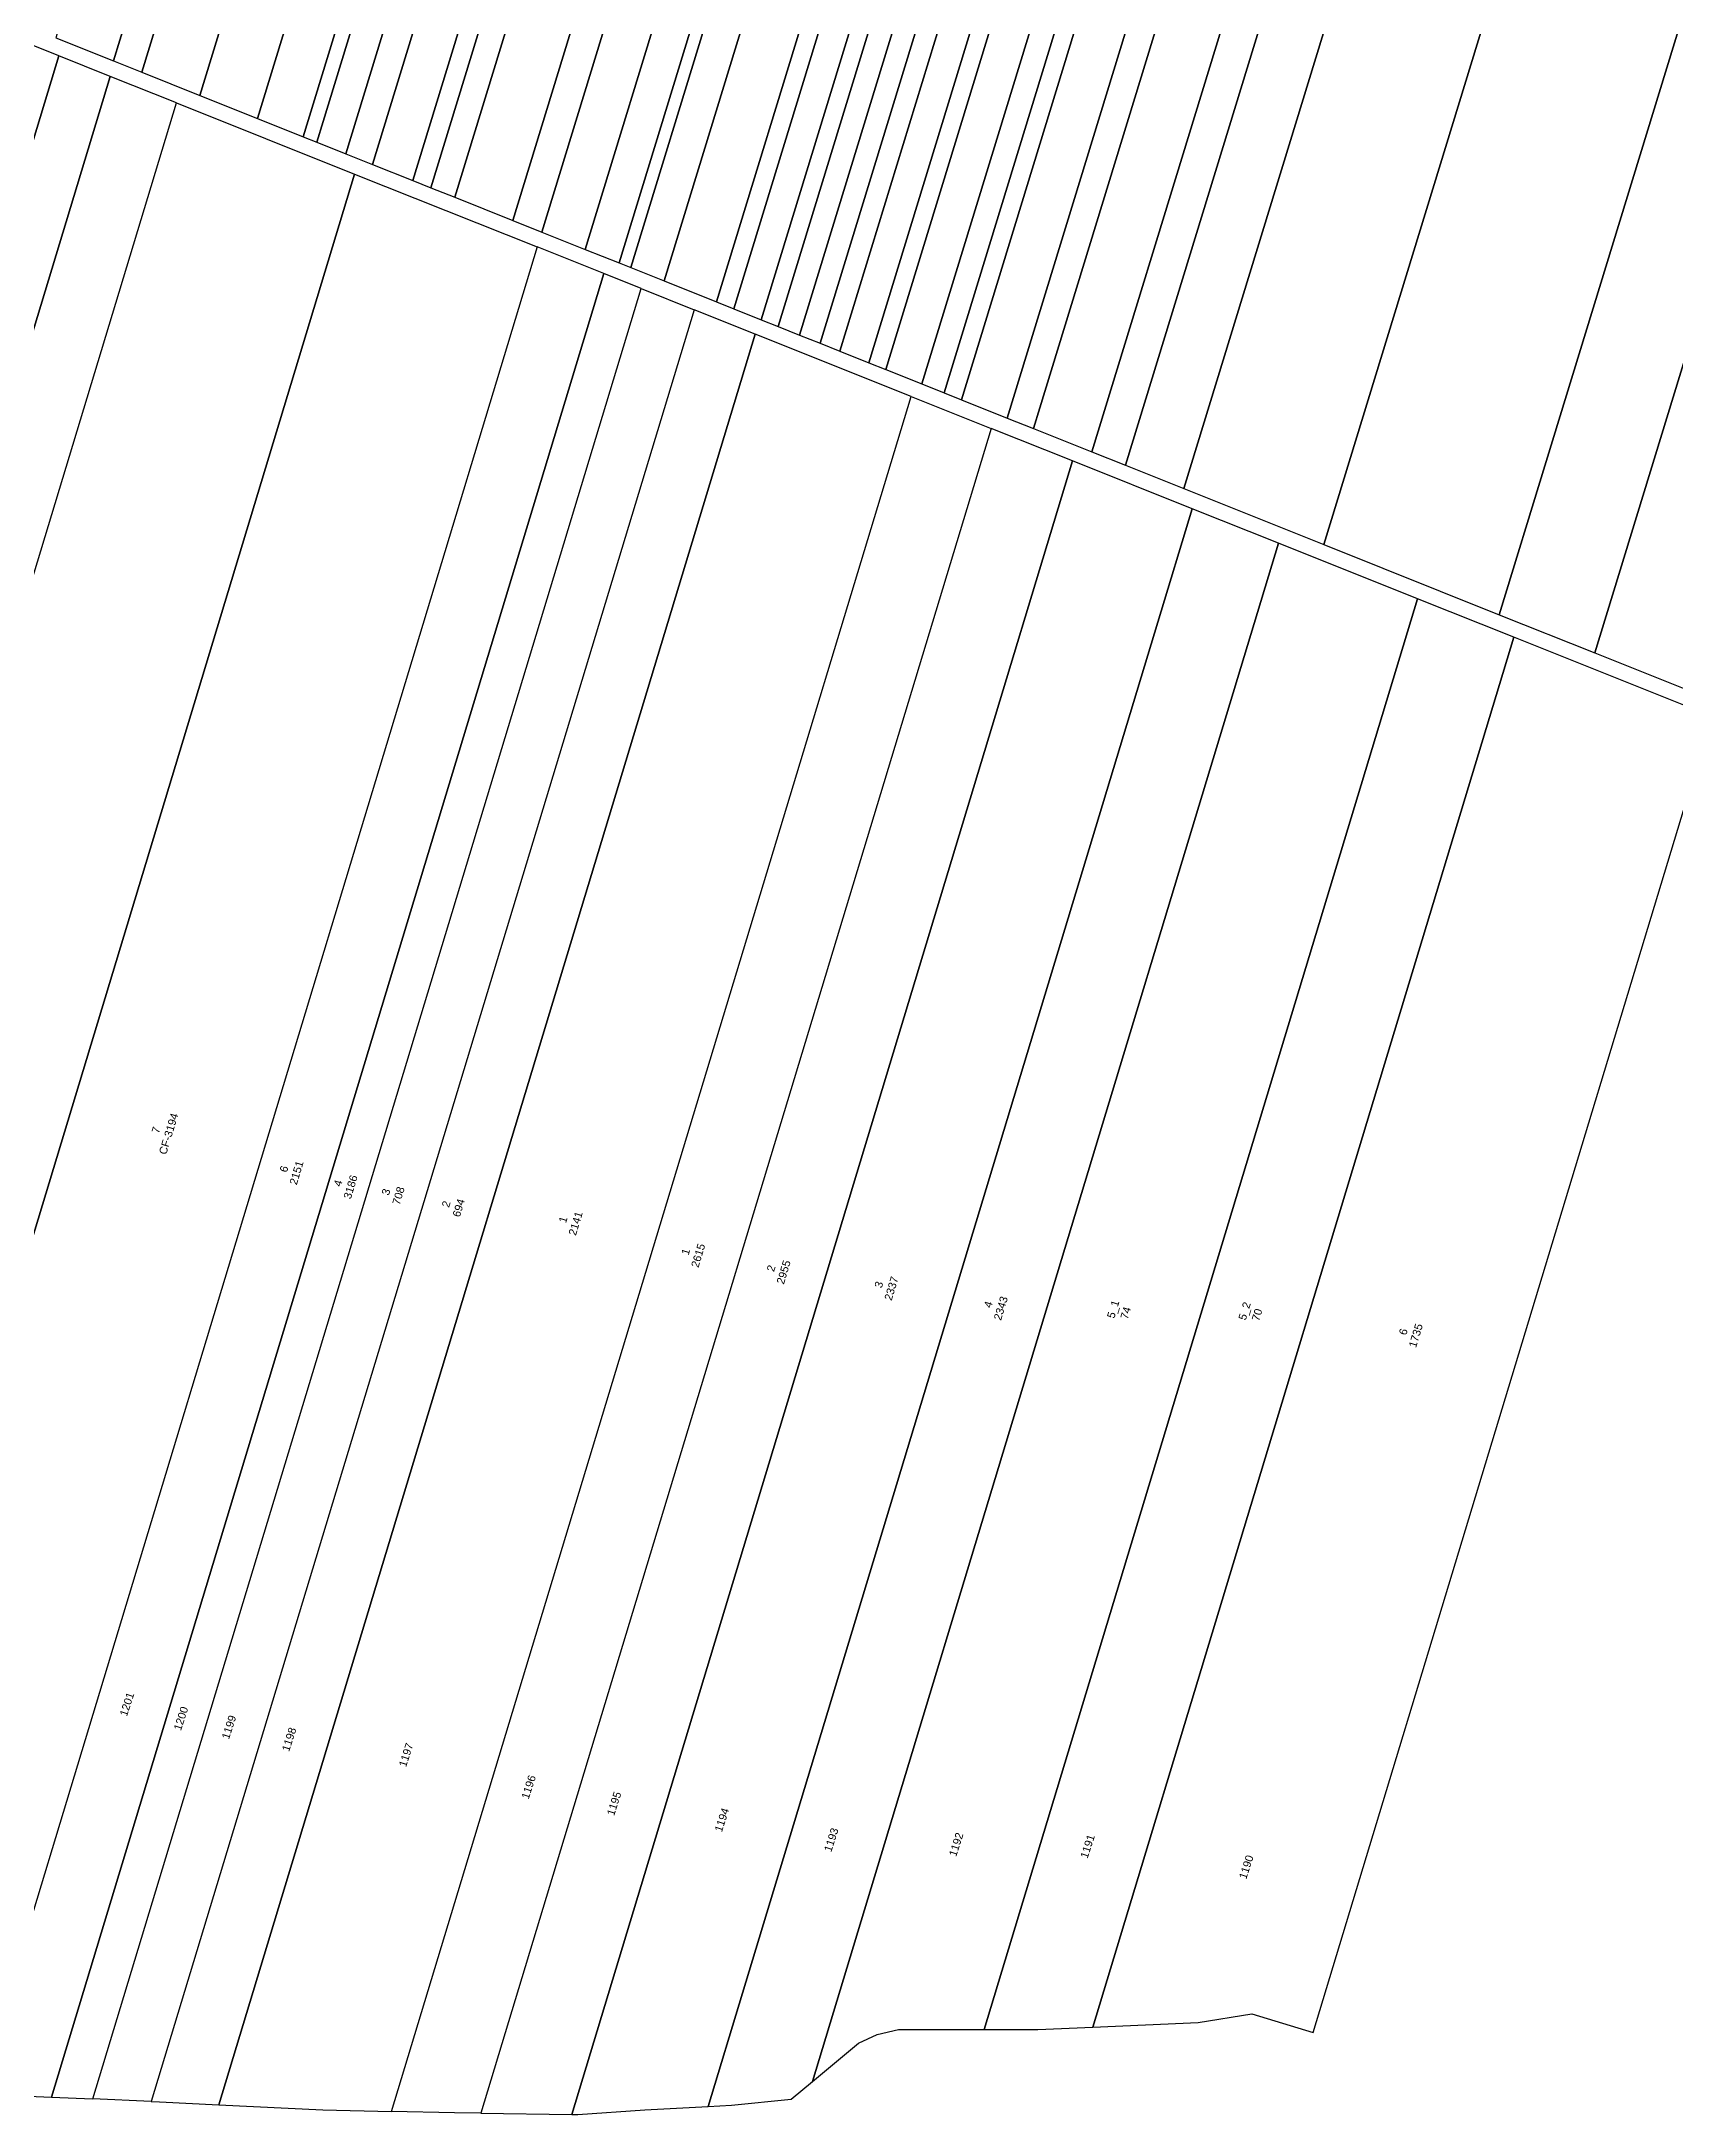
# Model space of a CAD drawing. Header units: millimetres. Extents: x 654897 to 656594, y 351646 to 354277.
# Drawn here: x 655602 to 656020, y 351684 to 352215 of the extents above; entities that cross this region are included whole.
import ezdxf
from ezdxf.enums import TextEntityAlignment as Align

# ---------------------------------------------------------------- set-up
doc = ezdxf.new("R2010")
doc.units = ezdxf.units.MM
for name, color, linetype in [('INDEX', 7, 'Continuous'), ('NrCadGeneral', 7, 'Continuous'), ('PARCELE', 7, 'Continuous'), ('TERENURI', 3, 'Continuous')]:
    doc.layers.add(name, color=color, linetype=linetype)
doc.styles.get("Standard").update_dxf_attribs({"font": 'arial.ttf'})
doc.styles.add('TIMES_NEW_ROMAN', font='arial.ttf')

msp = doc.modelspace()

# ---------------------------------------------------------------- linework, layer by layer
at = {"layer": 'TERENURI'}
for points in [[(655804.74, 352812.06), (655790.06, 352818.3), (655605.38, 352215.44), (655620.16, 352209.54)], [(655811.97, 352808.98), (655804.74, 352812.06), (655620.16, 352209.54), (655627.44, 352206.63)], [(655642.23, 352200.72), (655826.66, 352802.74), (655811.97, 352808.98), (655627.44, 352206.63)], [(655657.04, 352194.8), (655841.36, 352796.48), (655826.66, 352802.74), (655642.23, 352200.72)], [(655852.95, 352791.56), (655841.36, 352796.48), (655657.04, 352194.8), (655668.7, 352190.14)], [(655856.44, 352790.07), (655852.95, 352791.56), (655668.7, 352190.14), (655672.22, 352188.73)], [(655863.8, 352786.94), (655856.44, 352790.07), (655672.22, 352188.73), (655679.63, 352185.77)], [(655870.57, 352784.06), (655863.8, 352786.94), (655679.63, 352185.77), (655686.45, 352183.05)], [(655696.77, 352178.92), (655880.82, 352779.7), (655870.57, 352784.06), (655686.45, 352183.05)], [(655885.46, 352777.73), (655880.82, 352779.7), (655696.77, 352178.92), (655701.44, 352177.06)], [(655891.52, 352775.15), (655885.46, 352777.73), (655701.44, 352177.06), (655707.54, 352174.62)], [(655906.25, 352768.88), (655891.52, 352775.15), (655707.54, 352174.62), (655722.38, 352168.69)], [(655729.81, 352165.72), (655913.62, 352765.75), (655906.25, 352768.88), (655722.38, 352168.69)], [(655924.68, 352761.04), (655913.62, 352765.75), (655729.81, 352165.72), (655740.94, 352161.27)], [(655933.33, 352757.37), (655924.68, 352761.04), (655740.94, 352161.27), (655749.65, 352157.8)], [(655752.62, 352156.61), (655936.28, 352756.11), (655933.33, 352757.37), (655749.65, 352157.8)], [(655761.19, 352153.18), (655944.78, 352752.5), (655936.28, 352756.11), (655752.62, 352156.61)], [(655958.07, 352746.84), (655944.78, 352752.5), (655761.19, 352153.18), (655774.57, 352147.84)], [(655962.51, 352744.96), (655958.07, 352746.84), (655774.57, 352147.84), (655779.03, 352146.05)], [(655969.45, 352742), (655962.51, 352744.96), (655779.03, 352146.05), (655786.02, 352143.26)], [(655973.75, 352740.18), (655969.45, 352742), (655786.02, 352143.26), (655790.35, 352141.53)], [(655795.85, 352139.33), (655979.2, 352737.86), (655973.75, 352740.18), (655790.35, 352141.53)], [(655801.11, 352137.23), (655984.44, 352735.63), (655983.92, 352735.85), (655979.2, 352737.86), (655795.85, 352139.33)], [(655989.43, 352733.51), (655984.44, 352735.63), (655801.11, 352137.23), (655806.15, 352135.22)], [(655996.83, 352730.36), (655989.43, 352733.51), (655806.15, 352135.22), (655813.59, 352132.24)], [(656001.15, 352728.52), (655996.83, 352730.36), (655813.59, 352132.24), (655817.95, 352130.5)], [(656010.35, 352724.61), (656001.15, 352728.52), (655817.95, 352130.5), (655827.21, 352126.8)], [(655832.87, 352124.54), (656015.97, 352722.22), (656010.35, 352724.61), (655827.21, 352126.8)], [(656020.41, 352720.33), (656015.97, 352722.22), (655832.87, 352124.54), (655837.34, 352122.75)], [(656032.05, 352715.38), (656020.41, 352720.33), (655837.34, 352122.75), (655849.06, 352118.07)], [(655855.81, 352115.37), (656038.75, 352712.53), (656032.05, 352715.38), (655849.06, 352118.07)], [(655870.74, 352109.41), (656053.57, 352706.23), (656038.75, 352712.53), (655855.81, 352115.37)], [(656062.11, 352702.6), (656053.57, 352706.23), (655870.74, 352109.41), (655879.33, 352105.97)], [(656076.94, 352696.29), (656062.11, 352702.6), (655879.33, 352105.97), (655894.27, 352100.01)], [(656112.58, 352681.14), (656076.94, 352696.29), (655894.27, 352100.01), (655930.15, 352085.67)], [(656157.19, 352662.17), (656112.58, 352681.14), (655930.15, 352085.67), (655975.08, 352067.71)], [(656181.46, 352651.85), (656157.19, 352662.17), (655975.08, 352067.71), (655999.52, 352057.95)], [(656030.74, 352045.47), (656032.04, 352049.72), (656212.46, 352638.66), (656181.46, 352651.85), (655999.52, 352057.95)], [(655606.12, 352210.84), (655599.15, 352213.63), (655443.75, 351700.57), (655451.68, 351700.93)], [(655619.32, 352205.57), (655606.12, 352210.84), (655451.68, 351700.93), (655466.68, 351701.62)], [(655636.26, 352198.8), (655619.32, 352205.57), (655466.68, 351701.62), (655475.04, 351702), (655485.89, 351702.34)], [(655681.86, 352180.58), (655536.02, 351699.07), (655535.61, 351699.13), (655510.71, 351700.16), (655492.32, 351702.54), (655485.89, 351702.34), (655636.26, 352198.8)], [(655728.62, 352161.89), (655585.46, 351689.24), (655574.28, 351690.73), (655558.14, 351695.7), (655536.02, 351699.07), (655681.86, 352180.58)], [(655745.71, 352155.06), (655728.62, 352161.89), (655585.46, 351689.24), (655590.43, 351688.58), (655604.23, 351687.98)], [(655755.29, 352151.23), (655745.71, 352155.06), (655604.23, 351687.98), (655614.84, 351687.52)], [(655629.81, 351686.87), (655614.84, 351687.52), (655755.29, 352151.23), (655768.82, 352145.83)], [(655784.47, 352139.57), (655768.82, 352145.82), (655629.81, 351686.87), (655631.96, 351686.78), (655647.1, 351686.04)], [(655824.42, 352123.61), (655784.47, 352139.57), (655647.1, 351686.04), (655673.73, 351684.75), (655691.37, 351684.34)], [(655824.42, 352123.61), (655844.91, 352115.42), (655714.2, 351683.88), (655707.48, 351683.97), (655691.37, 351684.34)], [(655844.91, 352115.42), (655714.2, 351683.87), (655737.49, 351683.55), (655865.77, 352107.09)], [(655737.49, 351683.55), (655739.07, 351683.52), (655756.26, 351684.71), (655772.45, 351685.6), (655896.4, 352094.84), (655865.77, 352107.09)], [(655896.4, 352094.84), (655772.45, 351685.6), (655778.45, 351685.93), (655793.68, 351687.44), (655799.18, 351692.02), (655918.51, 352086.01)], [(655918.51, 352086.01), (655799.18, 351692.02), (655810.95, 351701.82), (655815.75, 351704.01), (655821.21, 351705.28), (655843.12, 351705.3), (655954.12, 352071.78)], [(655843.12, 351705.3), (655856.87, 351705.32), (655870.98, 351705.93), (655978.81, 352061.92), (655954.12, 352071.78)], [(655870.98, 351705.93), (655897.96, 351707.09), (655911.68, 351709.31), (655927.41, 351704.55), (656024.2, 352024.08), (656029.56, 352041.63), (655978.81, 352061.92)]]:
    msp.add_lwpolyline(points, close=True, dxfattribs=at)

# ---------------------------------------------------------------- texts
at = {"layer": 'INDEX', "style": 'TIMES_NEW_ROMAN'}
for s, p in [('CF-3194', (655634.24, 351934.73)), ('2151', (655667, 351924.76)), ('3186', (655680.85, 351921.12)), ('708', (655693.13, 351918.88)), ('694', (655708.54, 351915.76)), ('2141', (655738.49, 351911.78)), ('2615', (655769.88, 351903.57)), ('2955', (655791.77, 351899.31)), ('2337', (655819.37, 351895.13)), ('2343', (655847.39, 351890.05)), ('74', (655879.38, 351888.84)), ('70', (655913.03, 351888.37)), ('1735', (655953.68, 351883.06))]:
    msp.add_text(s, height=2, rotation=73.1492, dxfattribs=at).set_placement(p, align=Align.MIDDLE_CENTER)
at = {"layer": 'NrCadGeneral'}
for s, p in [('1201', (655623.58, 351788.62)), ('1200', (655637.42, 351784.97)), ('1199', (655649.71, 351782.74)), ('1198', (655665.11, 351779.62)), ('1197', (655695.07, 351775.64)), ('1196', (655726.46, 351767.42)), ('1195', (655748.35, 351763.17)), ('1194', (655775.95, 351758.99)), ('1193', (655803.97, 351753.9)), ('1192', (655835.96, 351752.7)), ('1191', (655869.61, 351752.22)), ('1190', (655910.26, 351746.92))]:
    msp.add_text(s, height=2, rotation=72, dxfattribs=at).set_placement(p, align=Align.MIDDLE_CENTER)
at = {"layer": 'PARCELE', "style": 'TIMES_NEW_ROMAN'}
for s, p in [('7', (655631.03, 351935.7)), ('6', (655663.8, 351925.73)), ('4', (655677.64, 351922.09)), ('3', (655689.92, 351919.85)), ('2', (655705.33, 351916.73)), ('1', (655735.29, 351912.76)), ('1', (655766.68, 351904.54)), ('2', (655788.56, 351900.28)), ('3', (655816.16, 351896.1)), ('4', (655844.19, 351891.02)), ('5_1', (655876.17, 351889.81)), ('5_2', (655909.83, 351889.34)), ('6', (655950.48, 351884.03))]:
    msp.add_text(s, height=2, rotation=73.1492, dxfattribs=at).set_placement(p, align=Align.MIDDLE_CENTER)

doc.saveas('drawing.dxf')
